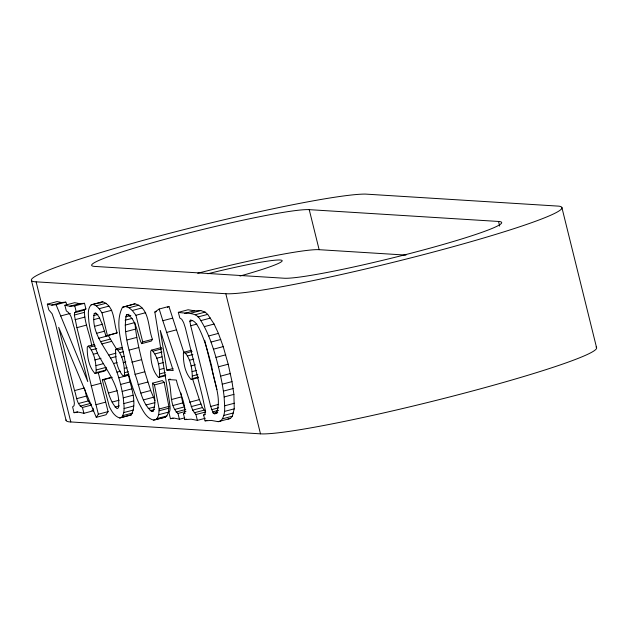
<?xml version="1.0" encoding="UTF-8"?>
<svg xmlns="http://www.w3.org/2000/svg" width="628" height="628" viewBox="0 0 628 628"><rect width="100%" height="100%" fill="white"/><g stroke="black" fill="none" stroke-linecap="round" stroke-linejoin="round"><path stroke-width="0.94" d="M218.175 421.678L220.734 420.98C226.543 414.551 224.298 404.793 224.157 396.951C222.61 383.559 219.502 370.402 215.961 357.411C212.256 344.67 207.907 331.929 200.819 320.625C196.627 311.394 186.335 313.89 178.328 312.344L179.812 318.004L181.751 319.275L183.588 322.502L185.393 327.981L202.522 396.935L205.505 411.05L205.05 413.687L203.629 415.03L205.066 420.862L211.275 420.422L218.175 421.678L230.484 418.397L232.344 416.199L234.252 408.836L233.899 394.376L231.999 381.62L228.192 364.216L223.223 346.609L218.418 333.389L214.093 324.04L207.703 314.377L205.136 312.116L200.787 310.554L194.46 310.813L188.078 309.761L178.328 312.344M103.918 379.32L102.333 380.034L109.319 406.693C111.651 411.316 114.484 416.419 119.767 417.997L121.597 417.439C125.671 411.85 123.653 404.204 123.261 397.822C121.432 386.055 118.362 374.445 113.566 363.534C105.543 347.888 90.848 332.526 94.216 313.568L95.291 313.066L96.798 313.874L99.098 317.069L102.16 324.001L105.951 336.011L117.13 332.871C113.323 322.659 115.199 306.346 102.772 301.817L91.17 304.831C86.923 309.227 88.634 316.214 88.878 321.701C90.456 332.793 93.431 343.681 97.819 353.988C106.736 370.779 121.149 387.452 118.386 407.823L117.059 408.647C109.091 401.261 107.977 388.968 103.918 379.32L111.894 377.208M119.767 417.997L131.346 414.857C137.406 402.587 131.056 387.806 128.559 375.222L118.81 377.797M155.634 419.74L157.118 418.531L158.735 414.692L159.127 408.977L154.464 384.925L152.541 383.166L162.291 380.584L164.214 382.35L168.869 406.402L168.477 412.109L166.867 415.956L165.376 417.157L153.562 420.101C145.782 418.06 142.517 409.582 138.937 403.215C132.869 389.949 128.756 375.905 125.16 361.799C122.57 344.96 114.061 323.42 122.484 307.273L134.934 303.826C150.045 307.901 147.737 327.753 152.471 339.332L151.332 341.067L141.583 343.642C137.132 334.253 136.975 320.602 127.602 314.424L126.401 314.981C122.279 334.716 131.346 355.071 135.075 374.359C139.871 386.573 141.025 402.87 151.78 411.473L153.546 411.002M95.071 373.566L96.084 372.655C96.359 363.651 94.663 352.755 88.281 346.106L87.268 347.017C86.994 356.029 88.689 366.917 95.071 373.566L104.821 370.991L105.834 370.08L106.148 367.341L96.406 369.923M121.942 347.41L116.627 348.823L115.623 349.733C115.34 358.745 117.043 369.633 123.426 376.282L128.74 374.877M123.426 376.282L124.438 375.371C124.713 366.36 123.017 355.472 116.627 348.823M158.546 377.53L159.559 376.619C159.834 367.608 158.138 356.712 151.748 350.063L150.744 350.974C150.461 359.985 152.164 370.881 158.546 377.53L165.635 375.654M191.218 379.563L192.223 378.653C192.506 369.641 190.802 358.753 184.42 352.104L183.407 353.014C183.133 362.018 184.828 372.914 191.218 379.563L198.307 377.687M83.924 413.303L82.441 407.478C76.435 404.354 76.702 396.166 74.536 390.592L58.687 327.329L96.265 417.353L98.345 414.205L76.93 327.651L74.34 315.036L74.716 312.673L76.161 311.543L85.903 308.96L84.505 303.3L79.685 303.654L69.944 306.236L64.88 305.263L66.317 310.931C72.149 314.055 72.047 321.991 74.183 327.478L87.763 381.589L56.073 304.713L51.732 305.098L47.343 304.172L48.78 309.832L52.108 313.788L55.303 323.02L73.657 398.466L74.394 403.262L74.033 405.751L72.597 406.858L74.041 412.69L78.539 412.149L83.924 413.303L93.666 410.72L93.03 408.224M91.719 345.738C89.961 333.853 84.019 322.172 84.466 310.091L85.903 308.96M189.86 321.277L190.378 319.974C194.704 320.382 196.894 324.495 198.809 327.879C204.916 340.023 208.261 353.297 211.714 366.375C213.489 381.392 222.414 398.756 216.173 413.412L214.768 413.758L213.292 413.263L210.686 406.457L190.708 325.736L189.86 321.277L192.513 320.57M141.583 343.642L142.729 341.915L152.471 339.332M98.368 372.977L108.094 411.623L106.006 414.77L96.265 417.353M99.993 303.261L100.92 302.249M205.348 418.264L197.373 420.375L191.195 419.174L184.899 419.598L183.462 413.774L184.75 412.588C185.448 401.347 178.54 390.891 176.374 380.066L168.445 379.571C172.386 390.074 168.783 405.421 177.999 413.436L179.404 419.261L184.718 417.848M179.404 419.261L174.419 418.13L170.439 418.695L168.995 412.871C171.13 409.323 169.631 404.934 169.34 401.096L154.826 312.022L159.182 309.015L168.932 306.44L184.059 353.101M167.48 307.437L168.932 306.44M105.951 336.011L117.13 332.871M151.78 411.473L153.075 410.971C157.063 402.344 153.208 392.155 152.541 383.166M134.934 303.826L122.484 307.273M227.925 419.096L230.484 418.397M47.343 304.172L57.085 301.589L61.473 302.523L65.814 302.139L66.866 304.737M51.732 305.098L61.473 302.523M56.073 304.713L65.814 302.139M64.88 305.263L74.622 302.688L79.685 303.654M69.944 306.236L74.756 305.883L84.505 303.3M91.17 304.831L102.772 301.817M93.03 304.399L96.28 305.828L106.022 303.253M60.626 315.978L70.367 313.403M74.716 312.673L84.466 310.091M74.34 315.036L84.089 312.454M96.28 305.828L99.145 308.717L108.895 306.134M94.216 313.568L95.99 313.105M75.07 319.676L84.811 317.101M99.145 308.717L101.979 312.822L111.729 310.24M93.509 315.594L97.937 314.424M125.192 306.409L129.062 307.767L138.812 305.184M93.548 319.66L99.758 318.019M129.062 307.767L132.288 310.515L142.038 307.932M76.93 327.651L86.672 325.069M126.401 314.981L129.062 314.275M125.545 316.881L130.859 315.476M132.288 310.515L135.938 315.272L145.68 312.689M94.718 326.301L102.694 324.189M154.826 312.022L156.6 311.551M125.105 320.233L132.194 318.349M125.16 325.123L134.91 322.549M96.665 333.28L104.641 331.168M184.711 313.396L194.46 310.813M191.045 313.137L200.787 310.554M159.182 309.015L162.848 320.72L172.598 318.137M98.635 338.28L108.377 335.705L116.627 349.294M125.788 331.67L135.538 329.096L134.996 323.483M195.394 314.699L205.136 312.116M100.425 341.703L110.175 339.128M197.953 316.952L207.703 314.377M88.281 346.106L94.483 344.466M89.773 347.143L95.087 345.738M101.838 343.956L111.58 341.373M127.076 339.968L136.818 337.393L135.538 329.096M200.819 320.625L210.568 318.051M91.46 349.953L96.775 348.54M190.708 325.736L196.909 324.087M162.848 320.72L166.663 332.424L176.413 329.849M93.203 354.294L97.63 353.117M115.623 349.733L117.389 349.262M204.351 326.623L214.093 324.04M118.119 349.859L122.554 348.689M108.895 355.048L115.984 353.171M129.085 350.118L138.827 347.535L136.818 337.393M119.815 352.669L123.355 351.727M94.844 359.954L101.045 358.313M110.724 358.023L116.039 356.618M121.549 357.01L124.211 356.304M151.748 350.063L161.498 347.48M95.998 365.606L103.086 363.73M208.677 335.972L218.418 333.389M153.248 351.107L162.103 348.76M113.566 363.534L117.114 362.591M154.935 353.909L162.024 352.033M123.198 362.67L125.851 361.964M131.896 362.215L141.645 359.632L138.827 347.535M211.039 342.064L220.781 339.481M96.084 372.655L105.834 370.08M156.678 358.25L161.993 356.845M184.42 352.104L191.509 350.228M124.352 368.322L127.013 367.615M185.912 353.14L192.113 351.499M117.004 372.145L120.545 371.203M124.752 372.639L128.3 371.697M187.599 355.943L192.914 354.537M213.481 349.184L223.223 346.609M158.319 363.91L163.633 362.505M102.333 380.034L112.074 377.459M124.438 375.371L128.866 374.202M91.146 385.898L100.896 383.316M135.075 374.359L144.817 371.776L150.681 390.514L154.951 400.703M74.536 390.592L84.285 388.01C86.374 393.371 86.154 401.009 91.453 404.448M189.342 360.291L193.769 359.114M159.473 369.562L163.908 368.393M166.852 370.127L173.226 370.528L160.273 330.391L166.852 370.127L173.053 368.487M215.961 357.411L225.711 354.828M159.881 373.88L165.195 372.475M120.607 384.454L130.357 381.871M190.983 365.951L195.418 364.774M76.702 398.662L86.444 396.08M159.559 376.619L165.761 374.979M138.089 384.626L147.839 382.044M108.424 393.042L117.287 390.695M192.144 371.603L196.572 370.426M122.162 391.409L131.904 388.826M168.445 379.571L170.219 379.1M78.469 403.521L88.21 400.939M218.442 366.791L228.192 364.216M154.464 384.925L164.214 382.35M192.545 375.921L197.859 374.516M80.243 406.135L89.985 403.553M82.441 407.478L91.303 405.131M192.223 378.653L198.424 377.012M95.872 404.73L105.622 402.148M123.261 397.822L133.003 395.24M140.939 393.097L150.681 390.514M112.122 402.077L119.21 400.201M74.041 412.69L77.582 411.748M220.624 376.125L230.366 373.542M123.897 403.569L133.638 400.994M115.002 407.062L119.438 405.892M143.584 399.855L153.334 397.281M98.345 414.205L108.094 411.623M124.054 408.538L133.803 405.955M222.249 384.203L231.999 381.62M146.018 404.997L154.881 402.65M171.789 399.447L181.539 396.865L180.903 393.081M123.732 412.58L133.481 410.005M148.208 408.585L154.41 406.944M122.915 415.595L132.665 413.012M121.597 417.439L131.346 414.857M223.403 391.111L233.153 388.536M150.131 410.72L154.567 409.542M159.127 408.977L168.869 406.402M173.022 405.5L182.764 402.917L184.938 408.208M189.617 402.195L199.366 399.612L202.404 407.572L205.678 411.976L195.936 414.551L192.655 410.147L166.663 332.424M159.151 410.775L168.901 408.192M174.388 409.542L184.13 406.96M224.157 396.951L233.899 394.376M158.735 414.692L168.477 412.109M191.155 406.63L200.905 404.047M176.005 412.039L185.755 409.456M157.118 418.531L166.867 415.956M177.999 413.436L185.974 411.324M153.562 420.101L165.376 417.157M192.655 410.147L202.404 407.572M210.686 406.457L218.662 404.346M183.462 413.774L185.236 413.303M170.439 418.695L173.093 417.997M194.217 412.784L203.959 410.202M224.722 405.782L234.464 403.207M211.581 409.692L218.67 407.815M212.445 411.937L218.646 410.296M184.899 419.598L186.673 419.135M203.629 415.03L205.395 414.566M213.292 413.263L217.728 412.086M214.172 413.726L217.712 412.784M214.768 413.758L216.542 413.295M224.51 411.419L234.252 408.836M223.835 415.461L233.577 412.879M205.066 420.862L206.84 420.391M222.602 418.774L232.344 416.199M225.813 293.723L227.964 293.794A175.769 12.568 -13.9 0 0 432.056 252.385A175.769 12.568 -13.9 0 0 558.928 206.157L365.363 194.083A175.769 12.568 -13.9 0 0 161.263 235.492A175.769 12.568 -13.9 0 0 34.391 281.721L225.813 293.723L260.487 433.846L262.637 433.917A175.769 12.568 -13.9 0 0 458.008 394.8A175.769 12.568 -13.9 0 0 596.035 347.025M498.53 221.456A113.723 8.133 -13.9 0 1 417.675 251.483A113.723 8.133 -13.9 0 1 284.099 278.228L94.797 266.421A113.723 8.133 -13.9 0 1 175.652 236.395A113.723 8.133 -13.9 0 1 309.227 209.65L498.53 221.456L499.684 226.111M197.726 273.259A113.723 8.133 -13.9 0 1 319.134 249.685L405.978 255.101M66.073 419.881A175.769 12.568 -13.9 0 0 69.072 421.843L260.487 433.846M91.876 410.335L93.666 410.72M192.631 379.147L199.366 399.612M141.645 359.632L144.817 371.776M135.938 315.272L142.729 341.915M561.872 207.452L596.553 347.574M309.227 209.65L319.134 249.685M204.681 340.25L216.903 389.635M195.936 414.551L197.373 420.375M74.756 305.883L76.161 311.543M36.134 281.894L70.807 422.016M31.447 280.426L66.128 420.548M101.979 312.822L107.38 335.446M181.539 396.865L182.764 402.917M207.86 273.753A72.361 5.173 -13.9 0 1 280.245 260.016A72.361 5.173 -13.9 0 1 239.998 276.045"/></g></svg>
